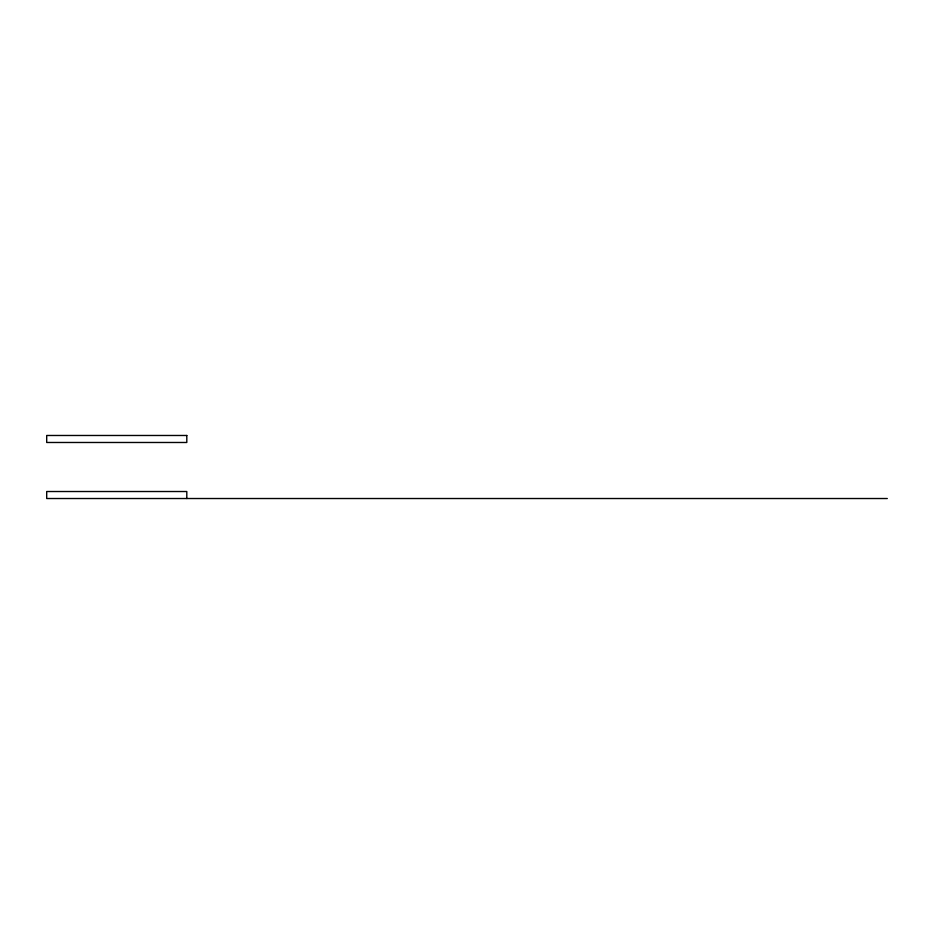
<?xml version="1.0" encoding="UTF-8"?>
<svg xmlns="http://www.w3.org/2000/svg" width="934" height="934" viewBox="0 0 934 934"><rect width="100%" height="100%" fill="white"/><g stroke="black" fill="none" stroke-linecap="round" stroke-linejoin="round"><path stroke-width="1.4" d="M887.3 498.522L46.7 498.522L46.7 491.517L186.8 491.517L186.8 498.522M186.8 435.478L46.7 435.478L46.7 442.483L186.8 442.483L186.8 435.478"/></g></svg>
